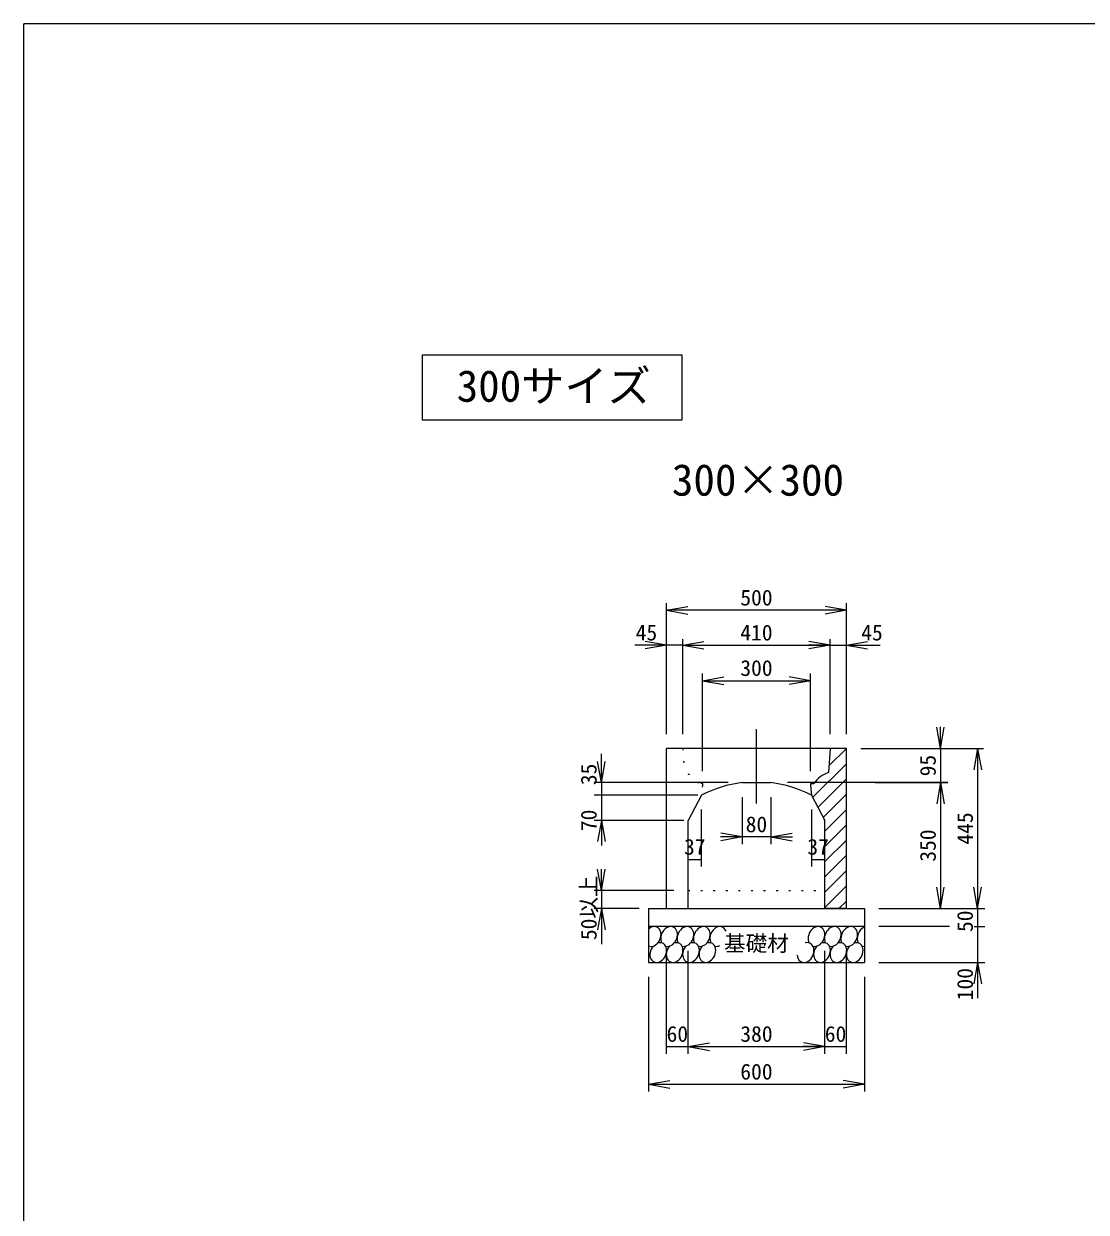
# Model space of a CAD drawing. Units: millimetres, scale not verified. Extents: x 2577 to 21887, y 2787 to 16449.
# Drawn here: x 2577 to 5532, y 13144 to 16449 of the extents above; entities that cross this region are included whole.
import ezdxf
from ezdxf.enums import TextEntityAlignment as Align

# ---------------------------------------------------------------- set-up
doc = ezdxf.new("R2010")
doc.units = ezdxf.units.MM
doc.header["$LTSCALE"] = 20
doc.linetypes.add('DOTTED', pattern=[1.75, 0.25, -1.5])
doc.layers.add('Layer1', color=4, linetype='Continuous', lineweight=18)
doc.styles.add('ＭＳ ゴシック-5.0-0.0', font='')
doc.styles.get('ＭＳ ゴシック-5.0-0.0').set_extended_font_data('ＭＳ ゴシック-5.0-0.0')

msp = doc.modelspace()

# ---------------------------------------------------------------- linework, layer by layer
at = {"layer": 'Layer1'}
for p, q in [((21887.41, 16448.97), (2577.44, 16448.97)), ((2577.44, 2786.81), (2577.44, 16448.97)), ((3685.95, 15527.92), (4407.42, 15527.92)), ((3685.95, 15346.21), (3685.95, 15527.92)), ((4407.42, 15527.92), (4407.42, 15346.21)), ((4407.42, 15346.21), (3685.95, 15346.21)), ((4364.68, 14473.42), (4364.68, 14837.86)), ((4364.68, 14817.86), (4423.77, 14828.28)), ((4864.68, 14817.86), (4364.68, 14817.86)), ((4364.68, 14817.86), (4423.77, 14807.44)), ((4864.68, 14817.86), (4805.6, 14828.28)), ((4864.68, 14817.86), (4805.6, 14807.44)), ((4864.68, 14473.42), (4864.68, 14837.86)), ((4364.68, 14720.62), (4276.45, 14720.62)), ((4364.68, 14720.62), (4305.6, 14731.04)), ((4364.68, 14720.62), (4305.6, 14710.2)), ((4364.68, 14473.42), (4364.68, 14732.62)), ((4409.68, 14720.62), (4364.68, 14720.62)), ((4409.68, 14473.42), (4409.68, 14737.22)), ((4409.68, 14720.62), (4468.77, 14731.04)), ((4409.68, 14720.62), (4468.77, 14731.04)), ((4409.68, 14720.62), (4819.68, 14720.62)), ((4409.68, 14720.62), (4468.77, 14710.2)), ((4409.68, 14720.62), (4468.77, 14710.2)), ((4409.68, 14720.62), (4469.68, 14720.62)), ((4819.68, 14720.62), (4759.68, 14720.62)), ((4819.68, 14720.62), (4760.6, 14731.04)), ((4819.68, 14720.62), (4760.6, 14731.04)), ((4819.68, 14720.62), (4760.6, 14710.2)), ((4819.68, 14720.62), (4760.6, 14710.2)), ((4819.68, 14473.42), (4819.68, 14737.22)), ((4819.68, 14720.62), (4864.68, 14720.62)), ((4864.68, 14473.42), (4864.68, 14732.62)), ((4864.68, 14720.62), (4923.77, 14731.04)), ((4864.68, 14720.62), (4923.77, 14710.2)), ((4864.68, 14720.62), (4958.37, 14720.62)), ((4464.68, 14370.65), (4464.68, 14641.99)), ((4464.68, 14621.99), (4523.77, 14632.41)), ((4464.68, 14621.99), (4764.68, 14621.99)), ((4464.68, 14621.99), (4523.77, 14611.57)), ((4764.68, 14621.99), (4705.6, 14632.41)), ((4764.68, 14621.99), (4705.6, 14611.57)), ((4764.68, 14370.65), (4764.68, 14641.99)), ((4614.68, 14280.14), (4614.68, 14487.6)), ((5126.48, 14433.42), (5116.06, 14492.51)), ((5126.48, 14433.42), (5126.48, 14493.42)), ((5126.48, 14433.42), (5136.9, 14492.51)), ((4183.47, 14338.42), (4183.47, 14418.29)), ((4864.68, 14433.42), (4364.68, 14433.42)), ((4364.68, 13988.42), (4364.68, 14433.42)), ((4819.68, 14433.42), (4814.68, 14366.42)), ((4864.68, 14433.42), (4816.06, 14384.79)), ((4822.26, 14433.42), (4819.48, 14430.64)), ((4864.68, 13988.42), (4864.68, 14433.42)), ((4904.68, 14433.42), (5246.2, 14433.42)), ((5126.48, 14433.42), (5126.48, 14338.42)), ((5229.69, 14433.42), (5219.27, 14374.33)), ((5229.69, 14433.42), (5229.69, 13988.42)), ((5229.69, 14433.42), (5240.11, 14374.33)), ((4183.47, 14338.42), (4173.05, 14397.51)), ((4183.47, 14338.42), (4193.89, 14397.51)), ((4770.94, 14297.25), (4864.68, 14390.99)), ((4183.47, 14363.42), (4183.47, 14163.28)), ((4785.61, 14269.5), (4864.68, 14348.57)), ((4536.07, 14338.42), (4163.47, 14338.42)), ((4183.47, 14338.42), (4183.47, 14303.42)), ((4574.68, 14338.42), (4614.68, 14338.42)), ((4614.68, 14338.42), (4654.68, 14338.42)), ((5146.48, 14338.42), (4700.94, 14338.42)), ((4764.68, 14336.42), (4774.68, 14336.42)), ((4764.68, 14336.42), (4764.68, 14330.65)), ((4764.68, 14330.65), (4767.68, 14303.42)), ((4944.68, 14338.42), (5146.48, 14338.42)), ((5126.48, 14338.42), (5116.06, 14279.33)), ((5126.48, 14338.42), (5126.48, 13988.42)), ((5126.48, 14338.42), (5136.9, 14279.33)), ((4451.44, 14303.42), (4163.47, 14303.42)), ((4461.68, 14303.42), (4424.68, 14233.42)), ((4574.68, 14298.42), (4574.68, 14167.39)), ((4654.68, 14298.42), (4654.68, 14167.39)), ((4767.68, 14303.42), (4804.68, 14233.42)), ((4800.29, 14241.74), (4864.68, 14306.14)), ((4461.68, 14104.77), (4461.68, 14263.42)), ((4767.68, 14263.42), (4767.68, 14104.77)), ((4864.68, 14263.71), (4804.68, 14203.71)), ((4408.51, 14233.42), (4163.47, 14233.42)), ((4413.04, 14233.42), (4163.47, 14233.42)), ((4183.47, 14233.42), (4173.05, 14174.33)), ((4183.47, 14233.42), (4193.89, 14174.33)), ((4424.68, 13988.42), (4424.68, 14233.42)), ((4804.68, 13988.42), (4804.68, 14233.42)), ((4864.68, 14221.29), (4804.68, 14161.29)), ((4574.68, 14187.39), (4514.68, 14187.39)), ((4574.68, 14187.39), (4515.6, 14197.81)), ((4574.68, 14187.39), (4515.6, 14176.97)), ((4654.68, 14187.39), (4574.68, 14187.39)), ((4654.68, 14187.39), (4713.77, 14197.81)), ((4654.68, 14187.39), (4713.77, 14176.97)), ((4654.68, 14187.39), (4714.68, 14187.39)), ((4864.68, 14178.86), (4804.68, 14118.86)), ((4424.68, 14124.77), (4461.68, 14124.77)), ((4767.68, 14124.77), (4804.68, 14124.77)), ((4864.68, 14136.44), (4804.68, 14076.44)), ((4183.47, 14038.42), (4173.05, 14097.51)), ((4183.47, 14038.42), (4193.89, 14097.51)), ((4183.47, 14038.42), (4183.47, 14097.51)), ((4864.68, 14094.01), (4804.68, 14034.01)), ((4864.68, 14051.58), (4804.68, 13991.58)), ((5126.48, 13988.42), (5116.06, 14047.51)), ((5126.48, 13988.42), (5136.9, 14047.51)), ((5229.69, 13988.42), (5219.27, 14047.51)), ((5229.69, 13988.42), (5240.11, 14047.51)), ((4384.68, 14038.42), (4163.47, 14038.42)), ((4183.47, 14038.42), (4183.47, 13889.63)), ((4288.58, 13988.42), (4163.47, 13988.42)), ((4183.47, 13988.42), (4173.05, 13929.33)), ((4183.47, 13988.42), (4193.89, 13929.33)), ((4314.68, 13988.42), (4914.68, 13988.42)), ((4314.68, 13988.42), (4314.68, 13838.42)), ((4364.68, 13988.42), (4424.68, 13988.42)), ((4864.68, 13988.42), (4804.68, 13988.42)), ((4864.68, 14009.16), (4843.95, 13988.42)), ((4914.68, 13988.42), (4914.68, 13838.42)), ((4954.68, 13988.42), (5249.69, 13988.42)), ((5229.69, 13988.42), (5229.69, 13938.42)), ((4914.68, 13938.42), (4314.68, 13938.42)), ((5151.31, 13938.42), (4954.68, 13938.42)), ((5220.44, 13938.42), (5249.69, 13938.42)), ((5229.69, 13938.42), (5229.69, 13878.42)), ((5229.69, 13938.42), (5229.69, 13838.42)), ((4364.68, 13584.36), (4364.68, 13870.39)), ((4424.68, 13584.36), (4424.68, 13870.39)), ((4804.68, 13584.36), (4804.68, 13870.39)), ((4864.68, 13584.36), (4864.68, 13870.39)), ((4314.68, 13838.42), (4914.68, 13838.42)), ((4954.68, 13838.42), (5249.69, 13838.42)), ((5229.69, 13838.42), (5219.27, 13779.33)), ((5229.69, 13838.42), (5240.11, 13779.33)), ((5229.69, 13838.42), (5229.69, 13739.18)), ((4314.68, 13798.42), (4314.68, 13479.45)), ((4914.68, 13798.42), (4914.68, 13479.45)), ((4364.68, 13604.36), (4424.68, 13604.36)), ((4424.68, 13604.36), (4483.77, 13614.78)), ((4424.68, 13604.36), (4483.77, 13614.78)), ((4424.68, 13604.36), (4804.68, 13604.36)), ((4424.68, 13604.36), (4483.77, 13593.94)), ((4424.68, 13604.36), (4483.77, 13593.94)), ((4424.68, 13604.36), (4484.68, 13604.36)), ((4804.68, 13604.36), (4744.68, 13604.36)), ((4804.68, 13604.36), (4745.6, 13614.78)), ((4804.68, 13604.36), (4745.6, 13614.78)), ((4804.68, 13604.36), (4745.6, 13593.94)), ((4804.68, 13604.36), (4745.6, 13593.94)), ((4804.68, 13604.36), (4864.68, 13604.36)), ((4314.68, 13499.45), (4373.77, 13509.87)), ((4314.68, 13499.45), (4914.68, 13499.45)), ((4314.68, 13499.45), (4373.77, 13489.03)), ((4914.68, 13499.45), (4855.6, 13509.87)), ((4914.68, 13499.45), (4855.6, 13489.03))]:
    msp.add_line(p, q, dxfattribs=at)
at = {"layer": 'Layer1', "linetype": 'DOTTED', "lineweight": 13}
for p, q in [((4409.68, 14433.42), (4414.68, 14366.42)), ((4464.68, 14336.42), (4454.68, 14336.42)), ((4464.68, 14330.65), (4461.68, 14303.42)), ((4464.68, 14336.42), (4464.68, 14330.65)), ((4424.68, 14038.42), (4804.68, 14038.42))]:
    msp.add_line(p, q, dxfattribs=at)
msp.add_arc((4389.09, 14290.63), 80, 34.92015, 71.34006, dxfattribs=at)
at = {"layer": 'Layer1'}
for centre, radius, start, end in [((4840.28, 14290.63), 80, 108.65994, 145.07985), ((4611.99, 14018.05), 322.53, 96.64248, 117.77664), ((4617.38, 14018.05), 322.53, 62.22336, 83.35752)]:
    msp.add_arc(centre, radius, start, end, dxfattribs=at)
for centre, start_param, end_param in [((4326.31, 13910.6), 3.1641089, 7.3535633), ((4371.83, 13910.6), 3.2518953, 8.9063261), ((4417.36, 13910.6), 3.2518953, 8.9063261), ((4462.88, 13910.6), 3.2518953, 8.9063261), ((4508.41, 13910.6), 5.610227, 8.9063261), ((4781.55, 13910.6), 3.2518953, 8.9063261), ((4827.07, 13910.6), 3.2518953, 8.9063261), ((4872.6, 13910.6), 3.2518953, 8.9063261), ((4918.12, 13910.6), 0.6949414, 2.6231408), ((4341.69, 13865.93), 1.1965976, 6.8860585), ((4387.21, 13865.93), 1.1965976, 6.8860585), ((4432.74, 13865.93), 1.1965976, 6.8860585), ((4478.26, 13865.93), 1.1965976, 6.8860585), ((4508.41, 13910.6), 3.2518953, 3.8893366), ((4751.4, 13865.93), 2.1791837, 6.8860585), ((4796.93, 13865.93), 1.1965976, 6.8860585), ((4842.45, 13865.93), 1.1965976, 6.8860585), ((4887.98, 13865.93), 1.1965976, 6.8860585), ((4918.12, 13910.6), 3.2518953, 3.5395455)]:
    msp.add_ellipse(centre, major_axis=(12.08, 25.9), ratio=0.766667, start_param=start_param, end_param=end_param, dxfattribs=at)

# ---------------------------------------------------------------- texts
at = {"layer": 'Layer1', "color": 7, "style": 'ＭＳ ゴシック-5.0-0.0'}
for s, p in [('300サイズ', (4050.9, 15485.69)), ('300×300', (4618.9, 15224.51))]:
    msp.add_text(s, height=87.98, dxfattribs=at).set_placement(p, align=Align.TOP_CENTER)
for s, p in [('500', (4614.68, 14817.86)), ('45', (4308.8, 14720.62)), ('410', (4614.68, 14720.62)), ('45', (4935.97, 14720.62)), ('300', (4614.68, 14621.99)), ('80', (4614.68, 14187.39)), ('37', (4443.18, 14124.77)), ('37', (4786.18, 14124.77)), ('基礎材', (4614.68, 13856.26)), ('60', (4394.68, 13604.36)), ('380', (4614.68, 13604.36)), ('60', (4834.68, 13604.36)), ('600', (4614.68, 13499.45))]:
    msp.add_text(s, height=43.99, dxfattribs=at).set_placement(p, align=Align.BOTTOM_CENTER)
for s, p in [('95', (5126.48, 14385.92)), ('35', (4183.47, 14361.33)), ('70', (4183.47, 14233.53)), ('445', (5229.69, 14210.92)), ('350', (5126.48, 14163.42)), ('50以上', (4183.47, 13990.45)), ('50', (5229.69, 13952.91)), ('100', (5229.69, 13778.03))]:
    msp.add_text(s, height=43.99, rotation=90, dxfattribs=at).set_placement(p, align=Align.BOTTOM_CENTER)

doc.saveas('drawing.dxf')
